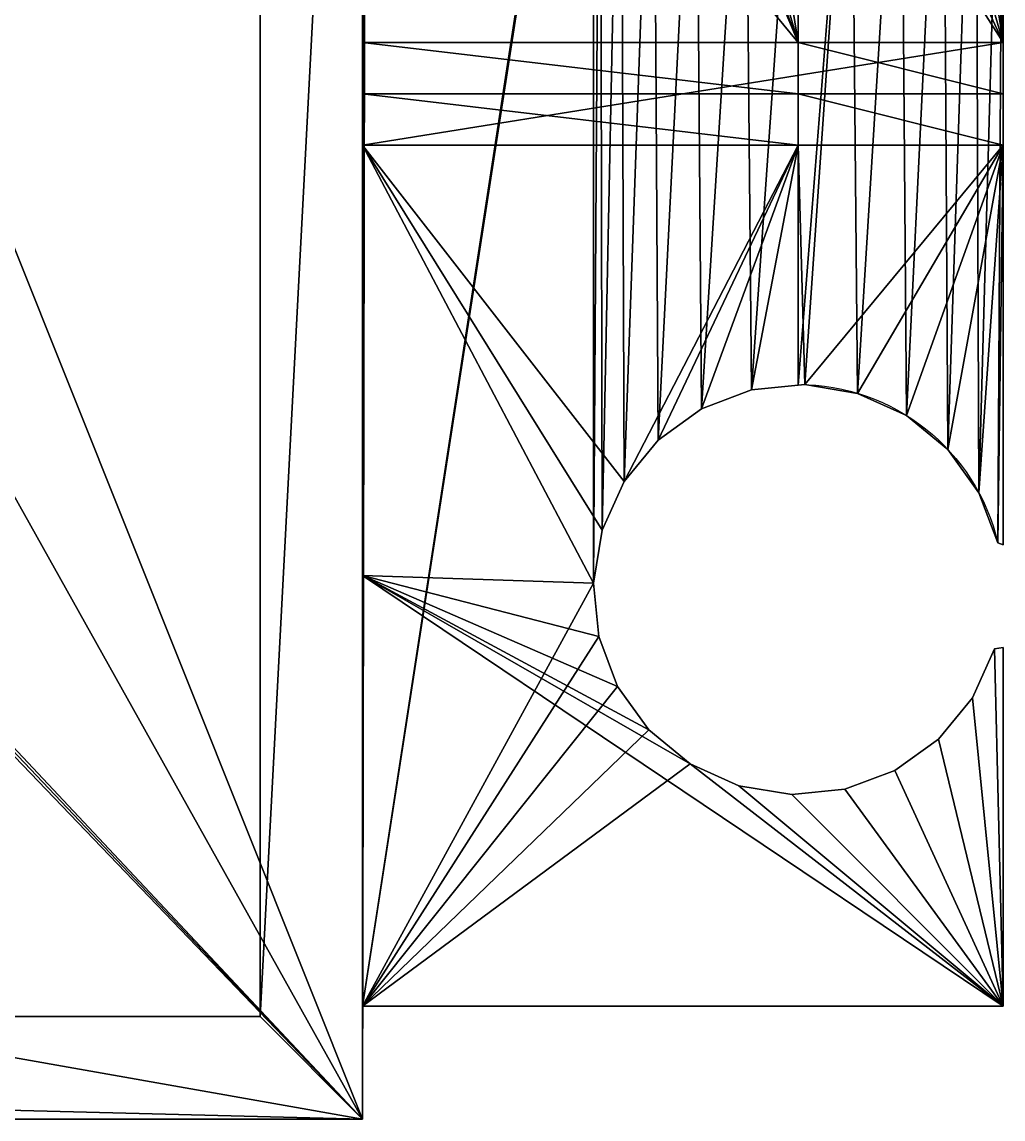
# Model space of a CAD drawing. Extents: x 14.6 to 67.6, y 90.1 to 110.1.
# Drawn here: x 58 to 67.58, y 90.14 to 100.84 of the extents above; entities that cross this region are included whole.
import ezdxf

# ---------------------------------------------------------------- set-up
doc = ezdxf.new("R2010")
doc.units = 0
doc.layers.get('0').update_dxf_attribs({"color": 13, "linetype": 'CONTINUOUS'})

# ---------------------------------------------------------------- blocks, each defined once
blk = doc.blocks.new('GROUP_1')
for p, q in [((46.75, 0, 23.65), (46.75, 20, 23.65)), ((46.75, 0, 44.15), (26.5, 0, 44.15)), ((26.5, 0, 23.65), (46.75, 0, 23.65))]:
    blk.add_line(p, q)
at = {"color": 250}
for p, q in [((46.75, 20, 18.65), (46.75, 0, 18.65)), ((45.75, 19, 17.15), (45.75, 1, 17.15)), ((46.75, 18.9, 44.15), (46.75, 1.1, 44.15)), ((46.75, 15.64, 45.95), (46.75, 10.5, 45.95)), ((53, 14.64, 44.15), (53, 10, 44.15)), ((53, 14.64, 45.95), (53, 10.5, 45.95)), ((51.001, 10.5, 45.95), (51.001, 13.641, 45.95)), ((46.773, 12.372, 53.25), (46.75, 0, 53.25)), ((46.75, 10.5, 45.95), (46.75, 10.5, 46.95)), ((46.75, 10.5, 46.95), (53, 10.5, 45.95)), ((46.75, 10.5, 45.95), (46.75, 10, 45.95)), ((46.75, 9.5, 46.95), (46.75, 10.5, 46.95)), ((46.75, 10.5, 45.95), (51.001, 10.5, 45.95)), ((51.001, 10, 45.95), (51.001, 10.5, 45.95)), ((51.001, 10.5, 45.95), (53, 10.5, 45.95)), ((53, 10.5, 45.95), (53, 10, 45.95)), ((46.75, 10, 45.95), (46.75, 9.5, 45.95)), ((46.75, 10, 45.95), (51.001, 10, 45.95)), ((51.001, 10, 45.95), (53, 10, 45.95)), ((51.001, 9.5, 45.95), (51.001, 10, 45.95)), ((53, 10, 45.95), (53, 9.5, 45.95)), ((53, 10, 44.15), (53, 5.6, 44.15)), ((53, 10, 45.95), (53, 10, 44.15)), ((46.75, 9.5, 45.95), (51.001, 9.5, 45.95)), ((46.75, 9.5, 45.95), (46.75, 5.3, 45.95)), ((46.75, 9.5, 45.95), (46.75, 9.5, 46.95)), ((46.75, 9.5, 46.95), (53, 9.5, 45.95)), ((51.001, 9.5, 45.95), (53, 9.5, 45.95)), ((51.001, 7.157, 45.95), (51.001, 9.5, 45.95)), ((53, 9.5, 45.95), (53, 6.1, 45.95)), ((50.057, 6.927, 45.95), (50.545, 7.111, 45.95)), ((50.057, 6.927, 44.15), (50.545, 7.111, 44.15)), ((50.545, 7.111, 45.95), (51.001, 7.157, 45.95)), ((50.545, 7.111, 44.15), (51.001, 7.157, 44.15)), ((50.545, 7.111, 45.95), (50.545, 7.111, 44.15)), ((51.001, 7.157, 45.95), (51.001, 7.157, 44.15)), ((51.065, 7.163, 45.95), (51.065, 7.163, 44.15)), ((51.58, 7.078, 45.95), (51.58, 7.078, 44.15)), ((49.633, 6.623, 45.95), (50.057, 6.927, 45.95)), ((49.633, 6.623, 44.15), (50.057, 6.927, 44.15)), ((50.057, 6.927, 45.95), (50.057, 6.927, 44.15)), ((52.056, 6.863, 45.95), (52.056, 6.863, 44.15)), ((49.302, 6.219, 45.95), (49.633, 6.623, 45.95)), ((49.302, 6.219, 44.15), (49.633, 6.623, 44.15)), ((49.633, 6.623, 45.95), (49.633, 6.623, 44.15)), ((52.46, 6.532, 45.95), (52.46, 6.532, 44.15)), ((49.087, 5.743, 45.95), (49.302, 6.219, 45.95)), ((49.087, 5.743, 44.15), (49.302, 6.219, 44.15)), ((49.302, 6.219, 45.95), (49.302, 6.219, 44.15)), ((52.764, 6.108, 45.95), (52.764, 6.108, 44.15)), ((53, 6.1, 45.95), (53, 5.6, 45.95)), ((49.002, 5.228, 44.15), (49.087, 5.743, 44.15)), ((49.002, 5.228, 45.95), (49.087, 5.743, 45.95)), ((49.087, 5.743, 45.95), (49.087, 5.743, 44.15)), ((52.948, 5.62, 45.95), (52.948, 5.62, 44.15)), ((53, 5.6, 45.95), (52.948, 5.62, 45.95)), ((53, 5.6, 44.15), (52.948, 5.62, 44.15)), ((53, 5.6, 45.95), (53, 5.6, 44.15)), ((46.75, 5.3, 45.95), (46.75, 1.1, 45.95)), ((49.002, 5.228, 45.95), (46.75, 5.3, 45.95)), ((49.054, 4.708, 44.15), (49.002, 5.228, 44.15)), ((49.054, 4.708, 45.95), (49.002, 5.228, 45.95)), ((49.002, 5.228, 45.95), (49.002, 5.228, 44.15)), ((49.238, 4.22, 44.15), (49.054, 4.708, 44.15)), ((49.054, 4.708, 45.95), (49.054, 4.708, 44.15)), ((49.238, 4.22, 45.95), (49.054, 4.708, 45.95)), ((52.915, 4.585, 44.15), (52.7, 4.109, 44.15)), ((52.915, 4.585, 45.95), (52.7, 4.109, 45.95)), ((53, 4.6, 44.15), (52.915, 4.585, 44.15)), ((53, 4.6, 45.95), (52.915, 4.585, 45.95)), ((52.915, 4.585, 45.95), (52.915, 4.585, 44.15)), ((53, 4.6, 44.15), (53, 1.1, 44.15)), ((53, 4.6, 45.95), (53, 4.6, 44.15)), ((53, 4.6, 45.95), (53, 4.1, 45.95)), ((49.542, 3.796, 44.15), (49.238, 4.22, 44.15)), ((49.542, 3.796, 45.95), (49.238, 4.22, 45.95)), ((49.238, 4.22, 45.95), (49.238, 4.22, 44.15)), ((52.7, 4.109, 44.15), (52.369, 3.705, 44.15)), ((52.7, 4.109, 45.95), (52.369, 3.705, 45.95)), ((52.7, 4.109, 45.95), (52.7, 4.109, 44.15)), ((53, 4.1, 45.95), (53, 1.1, 45.95)), ((49.946, 3.465, 44.15), (49.542, 3.796, 44.15)), ((49.946, 3.465, 45.95), (49.542, 3.796, 45.95)), ((49.542, 3.796, 45.95), (49.542, 3.796, 44.15)), ((52.369, 3.705, 44.15), (51.945, 3.401, 44.15)), ((52.369, 3.705, 45.95), (51.945, 3.401, 45.95)), ((52.369, 3.705, 45.95), (52.369, 3.705, 44.15)), ((50.422, 3.25, 44.15), (49.946, 3.465, 44.15)), ((49.946, 3.465, 45.95), (49.946, 3.465, 44.15)), ((50.422, 3.25, 45.95), (49.946, 3.465, 45.95)), ((51.945, 3.401, 44.15), (51.457, 3.217, 44.15)), ((51.945, 3.401, 45.95), (51.457, 3.217, 45.95)), ((51.945, 3.401, 45.95), (51.945, 3.401, 44.15)), ((50.937, 3.165, 44.15), (50.422, 3.25, 44.15)), ((50.422, 3.25, 45.95), (50.422, 3.25, 44.15)), ((50.937, 3.165, 45.95), (50.422, 3.25, 45.95)), ((51.457, 3.217, 44.15), (50.937, 3.165, 44.15)), ((51.457, 3.217, 45.95), (50.937, 3.165, 45.95)), ((51.457, 3.217, 45.95), (51.457, 3.217, 44.15)), ((50.937, 3.165, 45.95), (50.937, 3.165, 44.15)), ((46.75, 1.1, 45.95), (46.75, 1.1, 44.15)), ((46.75, 1.1, 44.15), (46.75, 0, 44.15)), ((46.75, 1.1, 44.15), (53, 1.1, 44.15)), ((46.75, 1.1, 45.95), (53, 1.1, 45.95)), ((53, 1.1, 45.95), (53, 1.1, 44.15)), ((45.75, 1, 17.15), (7.25, 1, 17.15)), ((45.75, 1, 17.15), (46.75, 0, 18.65)), ((46.75, 0, 18.65), (26.5, 0, 18.65)), ((46.75, 0, 53.25), (26.5, 0, 53.25)), ((46.75, 0, 18.65), (46.75, 0, 23.65)), ((46.75, 0, 23.65), (46.75, 0, 44.15)), ((46.75, 0, 44.15), (46.75, 0, 53.25))]:
    blk.add_line(p, q, dxfattribs=at)
at = {"color": 250, "extrusion": (0, 0, -1)}
for centre in [(-51.001, 5.164, -45.95), (-51.001, 5.164, -44.15)]:
    blk.add_arc(centre, 2, 90, 166.8328, dxfattribs=at)
mesh = blk.add_polyface()
corners = [(46.75, 20, 44.15), (6.25, 18.9, 44.15), (6.25, 20, 44.15), (26.5, 0, 44.15), (46.75, 0, 44.15), (46.75, 18.9, 44.15), (46.75, 1.1, 44.15), (6.25, 10, 44.15), (6.25, 0, 44.15), (6.25, 1.1, 44.15)]
mesh.append_faces([[corners[k] for k in face] for face in [(0, 1, 2), (4, 5, 6), (7, 8, 9)]], dxfattribs={"vtx0": -1})
mesh.append_faces([[corners[k] for k in face] for face in [(3, 0, 4), (8, 1, 3)]], dxfattribs={"vtx0": -1, "vtx1": -1})
mesh.append_faces([[corners[k] for k in face] for face in [(1, 0, 3)]], dxfattribs={"vtx0": -1, "vtx1": -1, "vtx2": -1})
mesh.append_faces([[corners[k] for k in face] for face in [(4, 0, 5), (8, 7, 1)]], dxfattribs={"vtx0": -1, "vtx2": -1})
mesh = blk.add_polyface()
corners = [(46.75, 20, 23.65), (6.25, 0, 23.65), (6.25, 20, 23.65), (26.5, 0, 23.65), (46.75, 0, 23.65)]
mesh.append_faces([[corners[k] for k in face] for face in [(0, 1, 2), (3, 0, 4)]], dxfattribs={"vtx0": -1})
mesh.append_faces([[corners[k] for k in face] for face in [(1, 0, 3)]], dxfattribs={"vtx0": -1, "vtx1": -1})
at = {"color": 250}
mesh = blk.add_polyface(dxfattribs=at)
corners = [(46.75, 20, 18.65), (6.25, 0, 18.65), (6.25, 20, 18.65), (26.5, 0, 18.65), (46.75, 0, 18.65)]
mesh.append_faces([[corners[k] for k in face] for face in [(0, 1, 2), (3, 0, 4)]], dxfattribs={"vtx0": -1, "color": 250})
mesh.append_faces([[corners[k] for k in face] for face in [(1, 0, 3)]], dxfattribs={"vtx0": -1, "vtx1": -1, "color": 250})
mesh = blk.add_polyface(dxfattribs=at)
corners = [(41.553, 14.466, 53.25), (41.5, 14.536, 53.25), (41.5, 14.5, 53.25), (41.5, 19.074, 53.25), (26.5, 0, 53.25), (18.838, 0.341, 53.25), (16.25, 0, 53.25), (20.25, 0.926, 53.25), (41.5, 0.926, 53.25), (46.75, 0, 53.25), (41.5, 5.464, 53.25), (41.527, 5.5, 53.25), (41.553, 5.534, 53.25), (42.446, 7.688, 53.25), (42.75, 10, 53.25), (46.773, 12.372, 53.25), (46.75, 12.402, 53.25), (18.838, 19.659, 53.25), (46.75, 20, 53.25), (16.25, 20, 53.25), (20.25, 19.074, 53.25), (42.446, 12.312, 53.25)]
mesh.append_faces([[corners[k] for k in face] for face in [(0, 1, 2), (4, 5, 6), (17, 18, 19)]], dxfattribs={"vtx0": -1, "color": 250})
mesh.append_faces([[corners[k] for k in face] for face in [(1, 0, 3), (5, 4, 7), (7, 4, 8), (8, 9, 10), (10, 9, 11), (11, 9, 12), (12, 9, 13), (13, 9, 14), (18, 9, 16)]], dxfattribs={"vtx0": -1, "vtx1": -1, "color": 250})
mesh.append_faces([[corners[k] for k in face] for face in [(18, 3, 0), (18, 14, 9)]], dxfattribs={"vtx0": -1, "vtx1": -1, "vtx2": -1, "color": 250})
mesh.append_faces([[corners[k] for k in face] for face in [(8, 4, 9), (18, 17, 20), (18, 20, 3), (18, 0, 21), (18, 21, 14)]], dxfattribs={"vtx0": -1, "vtx2": -1, "color": 250})
mesh.append_faces([[corners[k] for k in face] for face in [(15, 16, 9)]], dxfattribs={"vtx1": -1, "color": 250})
mesh = blk.add_polyface(dxfattribs=at)
corners = [(45.75, 1, 17.15), (46.75, 20, 18.65), (46.75, 0, 18.65), (45.75, 19, 17.15)]
mesh.append_faces([[corners[k] for k in face] for face in [(0, 1, 2), (1, 0, 3)]], dxfattribs={"vtx0": -1, "color": 250})
mesh = blk.add_polyface(dxfattribs=at)
corners = [(46.75, 20, 23.65), (46.75, 0, 44.15), (46.75, 0, 23.65), (46.75, 1.1, 44.15), (46.75, 18.9, 44.15), (46.75, 20, 44.15)]
mesh.append_faces([[corners[k] for k in face] for face in [(0, 1, 2), (4, 0, 5)]], dxfattribs={"vtx0": -1, "color": 250})
mesh.append_faces([[corners[k] for k in face] for face in [(1, 0, 3), (3, 0, 4)]], dxfattribs={"vtx0": -1, "vtx1": -1, "color": 250})
mesh = blk.add_polyface(dxfattribs=at)
corners = [(46.75, 20, 18.65), (46.75, 0, 23.65), (46.75, 0, 18.65), (46.75, 20, 23.65), (46.75, 20, 20.15)]
mesh.append_faces([[corners[k] for k in face] for face in [(0, 1, 2), (3, 0, 4)]], dxfattribs={"vtx0": -1, "color": 250})
mesh.append_faces([[corners[k] for k in face] for face in [(1, 0, 3)]], dxfattribs={"vtx0": -1, "vtx1": -1, "color": 250})
mesh = blk.add_polyface(dxfattribs=at)
corners = [(46.75, 20, 44.15), (46.75, 18.9, 45.95), (46.75, 18.9, 44.15), (46.75, 15.64, 45.95), (46.75, 10.5, 46.95), (46.75, 10.5, 45.95), (46.773, 12.372, 53.25), (46.75, 12.402, 53.25), (46.75, 20, 53.25), (46.75, 20, 47.75), (46.75, 1.1, 44.15), (46.75, 0, 53.25), (46.75, 0, 44.15), (46.75, 1.1, 45.95), (46.75, 5.3, 45.95), (46.75, 9.5, 46.95), (46.75, 9.5, 45.95)]
mesh.append_faces([[corners[k] for k in face] for face in [(0, 1, 2), (3, 4, 5), (8, 0, 9), (10, 11, 12), (15, 14, 16)]], dxfattribs={"vtx0": -1, "color": 250})
mesh.append_faces([[corners[k] for k in face] for face in [(6, 3, 7), (7, 3, 8), (11, 13, 6)]], dxfattribs={"vtx0": -1, "vtx1": -1, "color": 250})
mesh.append_faces([[corners[k] for k in face] for face in [(4, 3, 6), (8, 1, 0), (6, 14, 15)]], dxfattribs={"vtx0": -1, "vtx1": -1, "vtx2": -1, "color": 250})
mesh.append_faces([[corners[k] for k in face] for face in [(8, 3, 1), (11, 10, 13), (6, 13, 14), (6, 15, 4)]], dxfattribs={"vtx0": -1, "vtx2": -1, "color": 250})
mesh = blk.add_polyface(dxfattribs=at)
corners = [(45.75, 19, 17.15), (7.25, 1, 17.15), (7.25, 19, 17.15), (45.75, 1, 17.15)]
mesh.append_faces([[corners[k] for k in face] for face in [(0, 1, 2), (1, 0, 3)]], dxfattribs={"vtx0": -1, "color": 250})
mesh = blk.add_polyface(dxfattribs=at)
corners = [(46.75, 18.9, 44.15), (49.07, 16.158, 44.15), (46.75, 1.1, 44.15), (49.27, 16.64, 44.15), (49.588, 17.054, 44.15), (50.002, 17.371, 44.15), (53, 18.9, 44.15), (49.002, 15.64, 44.15), (50.484, 17.571, 44.15), (51.001, 17.639, 44.15), (51.518, 17.571, 44.15), (52.001, 17.371, 44.15), (52.415, 17.054, 44.15), (52.732, 16.64, 44.15), (53, 16.64, 44.15), (49.07, 15.123, 44.15), (49.002, 5.228, 44.15), (49.087, 5.743, 44.15), (49.27, 14.641, 44.15), (49.302, 6.219, 44.15), (49.588, 14.227, 44.15), (49.633, 6.623, 44.15), (50.002, 13.909, 44.15), (50.057, 6.927, 44.15), (50.484, 13.709, 44.15), (50.545, 7.111, 44.15), (51.001, 13.641, 44.15), (51.001, 7.157, 44.15), (51.518, 13.709, 44.15), (51.065, 7.163, 44.15), (51.58, 7.078, 44.15), (52.001, 13.909, 44.15), (52.056, 6.863, 44.15), (52.415, 14.227, 44.15), (52.46, 6.532, 44.15), (52.732, 14.641, 44.15), (52.764, 6.108, 44.15), (53, 14.64, 44.15), (52.948, 5.62, 44.15), (53, 5.6, 44.15), (53, 10, 44.15), (49.946, 3.465, 44.15), (53, 1.1, 44.15), (49.542, 3.796, 44.15), (49.238, 4.22, 44.15), (49.054, 4.708, 44.15), (50.422, 3.25, 44.15), (50.937, 3.165, 44.15), (51.457, 3.217, 44.15), (51.945, 3.401, 44.15), (52.369, 3.705, 44.15), (52.7, 4.109, 44.15), (52.915, 4.585, 44.15), (53, 4.6, 44.15)]
mesh.append_faces([[corners[k] for k in face] for face in [(13, 6, 14), (39, 37, 40), (42, 52, 53)]], dxfattribs={"vtx0": -1, "color": 250})
mesh.append_faces([[corners[k] for k in face] for face in [(0, 1, 2), (1, 0, 3), (3, 0, 4), (4, 0, 5), (5, 6, 8), (8, 6, 9), (9, 6, 10), (10, 6, 11), (11, 6, 12), (12, 6, 13), (15, 16, 7), (16, 15, 17), (17, 18, 19), (19, 20, 21), (21, 22, 23), (23, 24, 25), (25, 26, 27), (27, 28, 29), (29, 28, 30), (30, 31, 32), (32, 33, 34), (34, 35, 36), (36, 37, 38), (38, 37, 39), (2, 41, 42), (41, 2, 43), (43, 2, 44), (44, 2, 45), (45, 2, 16)]], dxfattribs={"vtx0": -1, "vtx1": -1, "color": 250})
mesh.append_faces([[corners[k] for k in face] for face in [(16, 2, 7)]], dxfattribs={"vtx0": -1, "vtx1": -1, "vtx2": -1, "color": 250})
mesh.append_faces([[corners[k] for k in face] for face in [(5, 0, 6), (2, 1, 7), (17, 15, 18), (19, 18, 20), (21, 20, 22), (23, 22, 24), (25, 24, 26), (27, 26, 28), (30, 28, 31), (32, 31, 33), (34, 33, 35), (36, 35, 37), (42, 41, 46), (42, 46, 47), (42, 47, 48), (42, 48, 49), (42, 49, 50), (42, 50, 51), (42, 51, 52)]], dxfattribs={"vtx0": -1, "vtx2": -1, "color": 250})
mesh = blk.add_polyface(dxfattribs=at)
corners = [(46.75, 18.9, 44.15), (46.75, 1.1, 45.95), (46.75, 1.1, 44.15), (46.75, 5.3, 45.95), (46.75, 9.5, 45.95), (46.75, 10, 45.95), (46.75, 10.5, 45.95), (46.75, 15.64, 45.95), (46.75, 18.9, 45.95)]
mesh.append_faces([[corners[k] for k in face] for face in [(0, 1, 2), (7, 0, 8)]], dxfattribs={"vtx0": -1, "color": 250})
mesh.append_faces([[corners[k] for k in face] for face in [(1, 0, 3), (3, 0, 4), (4, 0, 5), (5, 0, 6), (6, 0, 7)]], dxfattribs={"vtx0": -1, "vtx1": -1, "color": 250})
mesh = blk.add_polyface(dxfattribs=at)
corners = [(51.001, 10.5, 45.95), (46.75, 15.64, 45.95), (46.75, 10.5, 45.95), (49.27, 14.641, 45.95), (49.07, 15.123, 45.95), (49.002, 15.64, 45.95), (49.588, 14.227, 45.95), (50.002, 13.909, 45.95), (50.484, 13.709, 45.95), (51.001, 13.641, 45.95)]
mesh.append_faces([[corners[k] for k in face] for face in [(0, 1, 2), (1, 4, 5), (8, 0, 9)]], dxfattribs={"vtx0": -1, "color": 250})
mesh.append_faces([[corners[k] for k in face] for face in [(3, 0, 6), (6, 0, 7), (7, 0, 8)]], dxfattribs={"vtx0": -1, "vtx1": -1, "color": 250})
mesh.append_faces([[corners[k] for k in face] for face in [(1, 0, 3)]], dxfattribs={"vtx0": -1, "vtx1": -1, "vtx2": -1, "color": 250})
mesh.append_faces([[corners[k] for k in face] for face in [(1, 3, 4)]], dxfattribs={"vtx0": -1, "vtx2": -1, "color": 250})
mesh = blk.add_polyface(dxfattribs=at)
corners = [(53, 10.5, 45.95), (51.001, 13.641, 45.95), (51.001, 10.5, 45.95), (51.518, 13.709, 45.95), (52.001, 13.909, 45.95), (52.415, 14.227, 45.95), (52.732, 14.641, 45.95), (53, 14.64, 45.95)]
mesh.append_faces([[corners[k] for k in face] for face in [(0, 1, 2), (6, 0, 7)]], dxfattribs={"vtx0": -1, "color": 250})
mesh.append_faces([[corners[k] for k in face] for face in [(1, 0, 3), (3, 0, 4), (4, 0, 5), (5, 0, 6)]], dxfattribs={"vtx0": -1, "vtx1": -1, "color": 250})
mesh = blk.add_polyface(dxfattribs=at)
corners = [(53, 14.64, 44.15), (53, 10, 45.95), (53, 10, 44.15), (53, 10.5, 45.95), (53, 14.64, 45.95)]
mesh.append_faces([[corners[k] for k in face] for face in [(0, 1, 2), (3, 0, 4)]], dxfattribs={"vtx0": -1, "color": 250})
mesh.append_faces([[corners[k] for k in face] for face in [(1, 0, 3)]], dxfattribs={"vtx0": -1, "vtx1": -1, "color": 250})
mesh = blk.add_polyface(dxfattribs=at)
corners = [(46.75, 10, 45.95), (46.75, 9.5, 46.95), (46.75, 9.5, 45.95), (46.75, 10.5, 46.95), (46.75, 10.5, 45.95)]
mesh.append_faces([[corners[k] for k in face] for face in [(0, 1, 2), (3, 0, 4)]], dxfattribs={"vtx0": -1, "color": 250})
mesh.append_faces([[corners[k] for k in face] for face in [(1, 0, 3)]], dxfattribs={"vtx0": -1, "vtx1": -1, "color": 250})
mesh = blk.add_polyface(dxfattribs=at)
corners = [(53, 10.5, 45.95), (46.75, 9.5, 46.95), (46.75, 10.5, 46.95), (53, 9.5, 45.95), (53, 10, 45.95)]
mesh.append_faces([[corners[k] for k in face] for face in [(0, 1, 2), (3, 0, 4)]], dxfattribs={"vtx0": -1, "color": 250})
mesh.append_faces([[corners[k] for k in face] for face in [(1, 0, 3)]], dxfattribs={"vtx0": -1, "vtx1": -1, "color": 250})
mesh = blk.add_polyface(dxfattribs=at)
corners = [(46.75, 10.5, 46.95), (51.001, 10.5, 45.95), (53, 10.5, 45.95), (46.75, 10.5, 45.95)]
mesh.append_faces([[corners[k] for k in face] for face in [(0, 1, 2), (1, 0, 3)]], dxfattribs={"vtx0": -1, "color": 250})
mesh = blk.add_polyface(dxfattribs=at)
corners = [(51.001, 10, 45.95), (46.75, 10.5, 45.95), (46.75, 10, 45.95), (51.001, 10.5, 45.95)]
mesh.append_faces([[corners[k] for k in face] for face in [(0, 1, 2), (1, 0, 3)]], dxfattribs={"vtx0": -1, "color": 250})
mesh = blk.add_polyface(dxfattribs=at)
corners = [(53, 10, 45.95), (51.001, 10.5, 45.95), (51.001, 10, 45.95), (53, 10.5, 45.95)]
mesh.append_faces([[corners[k] for k in face] for face in [(0, 1, 2), (1, 0, 3)]], dxfattribs={"vtx0": -1, "color": 250})
mesh = blk.add_polyface(dxfattribs=at)
corners = [(51.001, 9.5, 45.95), (46.75, 10, 45.95), (46.75, 9.5, 45.95), (51.001, 10, 45.95)]
mesh.append_faces([[corners[k] for k in face] for face in [(0, 1, 2), (1, 0, 3)]], dxfattribs={"vtx0": -1, "color": 250})
mesh = blk.add_polyface(dxfattribs=at)
corners = [(53, 9.5, 45.95), (51.001, 10, 45.95), (51.001, 9.5, 45.95), (53, 10, 45.95)]
mesh.append_faces([[corners[k] for k in face] for face in [(0, 1, 2), (1, 0, 3)]], dxfattribs={"vtx0": -1, "color": 250})
mesh = blk.add_polyface(dxfattribs=at)
corners = [(53, 10, 44.15), (53, 5.6, 45.95), (53, 5.6, 44.15), (53, 6.1, 45.95), (53, 9.5, 45.95), (53, 10, 45.95)]
mesh.append_faces([[corners[k] for k in face] for face in [(0, 1, 2), (4, 0, 5)]], dxfattribs={"vtx0": -1, "color": 250})
mesh.append_faces([[corners[k] for k in face] for face in [(1, 0, 3), (3, 0, 4)]], dxfattribs={"vtx0": -1, "vtx1": -1, "color": 250})
mesh = blk.add_polyface(dxfattribs=at)
corners = [(49.002, 5.228, 45.95), (46.75, 9.5, 45.95), (46.75, 5.3, 45.95), (49.087, 5.743, 45.95), (49.302, 6.219, 45.95), (51.001, 9.5, 45.95), (49.633, 6.623, 45.95), (50.057, 6.927, 45.95), (50.545, 7.111, 45.95), (51.001, 7.157, 45.95)]
mesh.append_faces([[corners[k] for k in face] for face in [(0, 1, 2), (5, 8, 9)]], dxfattribs={"vtx0": -1, "color": 250})
mesh.append_faces([[corners[k] for k in face] for face in [(1, 4, 5)]], dxfattribs={"vtx0": -1, "vtx1": -1, "color": 250})
mesh.append_faces([[corners[k] for k in face] for face in [(1, 0, 3), (1, 3, 4), (5, 4, 6), (5, 6, 7), (5, 7, 8)]], dxfattribs={"vtx0": -1, "vtx2": -1, "color": 250})
mesh = blk.add_polyface(dxfattribs=at)
corners = [(46.75, 9.5, 46.95), (51.001, 9.5, 45.95), (46.75, 9.5, 45.95), (53, 9.5, 45.95)]
mesh.append_faces([[corners[k] for k in face] for face in [(0, 1, 2), (1, 0, 3)]], dxfattribs={"vtx0": -1, "color": 250})
mesh = blk.add_polyface(dxfattribs=at)
corners = [(51.065, 7.163, 45.95), (51.001, 9.5, 45.95), (51.001, 7.157, 45.95), (53, 9.5, 45.95), (51.58, 7.078, 45.95), (52.056, 6.863, 45.95), (52.46, 6.532, 45.95), (52.764, 6.108, 45.95), (52.948, 5.62, 45.95), (53, 5.6, 45.95), (53, 6.1, 45.95)]
mesh.append_faces([[corners[k] for k in face] for face in [(0, 1, 2), (3, 9, 10)]], dxfattribs={"vtx0": -1, "color": 250})
mesh.append_faces([[corners[k] for k in face] for face in [(1, 0, 3)]], dxfattribs={"vtx0": -1, "vtx1": -1, "color": 250})
mesh.append_faces([[corners[k] for k in face] for face in [(3, 0, 4), (3, 4, 5), (3, 5, 6), (3, 6, 7), (3, 7, 8), (3, 8, 9)]], dxfattribs={"vtx0": -1, "vtx2": -1, "color": 250})
mesh = blk.add_polyface(dxfattribs=at)
corners = [(50.545, 7.111, 45.95), (50.057, 6.927, 44.15), (50.545, 7.111, 44.15), (50.057, 6.927, 45.95)]
mesh.append_faces([[corners[k] for k in face] for face in [(0, 1, 2), (1, 0, 3)]], dxfattribs={"vtx0": -1, "color": 250})
mesh = blk.add_polyface(dxfattribs=at)
corners = [(51.001, 7.157, 45.95), (50.545, 7.111, 44.15), (51.001, 7.157, 44.15), (50.545, 7.111, 45.95)]
mesh.append_faces([[corners[k] for k in face] for face in [(0, 1, 2), (1, 0, 3)]], dxfattribs={"vtx0": -1, "color": 250})
mesh = blk.add_polyface(dxfattribs=at)
corners = [(51.065, 7.163, 45.95), (51.001, 7.157, 44.15), (51.065, 7.163, 44.15), (51.001, 7.157, 45.95)]
mesh.append_faces([[corners[k] for k in face] for face in [(0, 1, 2), (1, 0, 3)]], dxfattribs={"vtx0": -1, "color": 250})
mesh = blk.add_polyface(dxfattribs=at)
corners = [(51.58, 7.078, 45.95), (51.065, 7.163, 44.15), (51.58, 7.078, 44.15), (51.065, 7.163, 45.95)]
mesh.append_faces([[corners[k] for k in face] for face in [(0, 1, 2), (1, 0, 3)]], dxfattribs={"vtx0": -1, "color": 250})
mesh = blk.add_polyface(dxfattribs=at)
corners = [(52.056, 6.863, 45.95), (51.58, 7.078, 44.15), (52.056, 6.863, 44.15), (51.58, 7.078, 45.95)]
mesh.append_faces([[corners[k] for k in face] for face in [(0, 1, 2), (1, 0, 3)]], dxfattribs={"vtx0": -1, "color": 250})
mesh = blk.add_polyface(dxfattribs=at)
corners = [(50.057, 6.927, 45.95), (49.633, 6.623, 44.15), (50.057, 6.927, 44.15), (49.633, 6.623, 45.95)]
mesh.append_faces([[corners[k] for k in face] for face in [(0, 1, 2), (1, 0, 3)]], dxfattribs={"vtx0": -1, "color": 250})
mesh = blk.add_polyface(dxfattribs=at)
corners = [(52.46, 6.532, 45.95), (52.056, 6.863, 44.15), (52.46, 6.532, 44.15), (52.056, 6.863, 45.95)]
mesh.append_faces([[corners[k] for k in face] for face in [(0, 1, 2), (1, 0, 3)]], dxfattribs={"vtx0": -1, "color": 250})
mesh = blk.add_polyface(dxfattribs=at)
corners = [(49.633, 6.623, 44.15), (49.302, 6.219, 45.95), (49.302, 6.219, 44.15), (49.633, 6.623, 45.95)]
mesh.append_faces([[corners[k] for k in face] for face in [(0, 1, 2), (1, 0, 3)]], dxfattribs={"vtx0": -1, "color": 250})
mesh = blk.add_polyface(dxfattribs=at)
corners = [(52.46, 6.532, 45.95), (52.764, 6.108, 44.15), (52.764, 6.108, 45.95), (52.46, 6.532, 44.15)]
mesh.append_faces([[corners[k] for k in face] for face in [(0, 1, 2), (1, 0, 3)]], dxfattribs={"vtx0": -1, "color": 250})
mesh = blk.add_polyface(dxfattribs=at)
corners = [(49.302, 6.219, 44.15), (49.087, 5.743, 45.95), (49.087, 5.743, 44.15), (49.302, 6.219, 45.95)]
mesh.append_faces([[corners[k] for k in face] for face in [(0, 1, 2), (1, 0, 3)]], dxfattribs={"vtx0": -1, "color": 250})
mesh = blk.add_polyface(dxfattribs=at)
corners = [(52.764, 6.108, 45.95), (52.948, 5.62, 44.15), (52.948, 5.62, 45.95), (52.764, 6.108, 44.15)]
mesh.append_faces([[corners[k] for k in face] for face in [(0, 1, 2), (1, 0, 3)]], dxfattribs={"vtx0": -1, "color": 250})
mesh = blk.add_polyface(dxfattribs=at)
corners = [(49.087, 5.743, 44.15), (49.002, 5.228, 45.95), (49.002, 5.228, 44.15), (49.087, 5.743, 45.95)]
mesh.append_faces([[corners[k] for k in face] for face in [(0, 1, 2), (1, 0, 3)]], dxfattribs={"vtx0": -1, "color": 250})
mesh = blk.add_polyface(dxfattribs=at)
corners = [(53, 5.6, 45.95), (52.948, 5.62, 44.15), (53, 5.6, 44.15), (52.948, 5.62, 45.95)]
mesh.append_faces([[corners[k] for k in face] for face in [(0, 1, 2), (1, 0, 3)]], dxfattribs={"vtx0": -1, "color": 250})
mesh = blk.add_polyface(dxfattribs=at)
corners = [(53, 1.1, 45.95), (46.75, 5.3, 45.95), (46.75, 1.1, 45.95), (49.946, 3.465, 45.95), (49.542, 3.796, 45.95), (49.238, 4.22, 45.95), (49.054, 4.708, 45.95), (49.002, 5.228, 45.95), (50.422, 3.25, 45.95), (50.937, 3.165, 45.95), (51.457, 3.217, 45.95), (51.945, 3.401, 45.95), (52.369, 3.705, 45.95), (52.7, 4.109, 45.95), (52.915, 4.585, 45.95), (53, 4.6, 45.95), (53, 4.1, 45.95)]
mesh.append_faces([[corners[k] for k in face] for face in [(0, 1, 2), (1, 6, 7), (15, 0, 16)]], dxfattribs={"vtx0": -1, "color": 250})
mesh.append_faces([[corners[k] for k in face] for face in [(3, 0, 8), (8, 0, 9), (9, 0, 10), (10, 0, 11), (11, 0, 12), (12, 0, 13), (13, 0, 14), (14, 0, 15)]], dxfattribs={"vtx0": -1, "vtx1": -1, "color": 250})
mesh.append_faces([[corners[k] for k in face] for face in [(1, 0, 3)]], dxfattribs={"vtx0": -1, "vtx1": -1, "vtx2": -1, "color": 250})
mesh.append_faces([[corners[k] for k in face] for face in [(1, 3, 4), (1, 4, 5), (1, 5, 6)]], dxfattribs={"vtx0": -1, "vtx2": -1, "color": 250})
mesh = blk.add_polyface(dxfattribs=at)
corners = [(49.002, 5.228, 44.15), (49.054, 4.708, 45.95), (49.054, 4.708, 44.15), (49.002, 5.228, 45.95)]
mesh.append_faces([[corners[k] for k in face] for face in [(0, 1, 2), (1, 0, 3)]], dxfattribs={"vtx0": -1, "color": 250})
mesh = blk.add_polyface(dxfattribs=at)
corners = [(49.054, 4.708, 44.15), (49.238, 4.22, 45.95), (49.238, 4.22, 44.15), (49.054, 4.708, 45.95)]
mesh.append_faces([[corners[k] for k in face] for face in [(0, 1, 2), (1, 0, 3)]], dxfattribs={"vtx0": -1, "color": 250})
mesh = blk.add_polyface(dxfattribs=at)
corners = [(52.915, 4.585, 45.95), (52.7, 4.109, 44.15), (52.7, 4.109, 45.95), (52.915, 4.585, 44.15)]
mesh.append_faces([[corners[k] for k in face] for face in [(0, 1, 2), (1, 0, 3)]], dxfattribs={"vtx0": -1, "color": 250})
mesh = blk.add_polyface(dxfattribs=at)
corners = [(52.915, 4.585, 45.95), (53, 4.6, 44.15), (52.915, 4.585, 44.15), (53, 4.6, 45.95)]
mesh.append_faces([[corners[k] for k in face] for face in [(0, 1, 2), (1, 0, 3)]], dxfattribs={"vtx0": -1, "color": 250})
mesh = blk.add_polyface(dxfattribs=at)
corners = [(53, 4.6, 44.15), (53, 1.1, 45.95), (53, 1.1, 44.15), (53, 4.1, 45.95), (53, 4.6, 45.95)]
mesh.append_faces([[corners[k] for k in face] for face in [(0, 1, 2), (3, 0, 4)]], dxfattribs={"vtx0": -1, "color": 250})
mesh.append_faces([[corners[k] for k in face] for face in [(1, 0, 3)]], dxfattribs={"vtx0": -1, "vtx1": -1, "color": 250})
mesh = blk.add_polyface(dxfattribs=at)
corners = [(49.238, 4.22, 44.15), (49.542, 3.796, 45.95), (49.542, 3.796, 44.15), (49.238, 4.22, 45.95)]
mesh.append_faces([[corners[k] for k in face] for face in [(0, 1, 2), (1, 0, 3)]], dxfattribs={"vtx0": -1, "color": 250})
mesh = blk.add_polyface(dxfattribs=at)
corners = [(52.7, 4.109, 45.95), (52.369, 3.705, 44.15), (52.369, 3.705, 45.95), (52.7, 4.109, 44.15)]
mesh.append_faces([[corners[k] for k in face] for face in [(0, 1, 2), (1, 0, 3)]], dxfattribs={"vtx0": -1, "color": 250})
mesh = blk.add_polyface(dxfattribs=at)
corners = [(49.542, 3.796, 45.95), (49.946, 3.465, 44.15), (49.542, 3.796, 44.15), (49.946, 3.465, 45.95)]
mesh.append_faces([[corners[k] for k in face] for face in [(0, 1, 2), (1, 0, 3)]], dxfattribs={"vtx0": -1, "color": 250})
mesh = blk.add_polyface(dxfattribs=at)
corners = [(51.945, 3.401, 45.95), (52.369, 3.705, 44.15), (51.945, 3.401, 44.15), (52.369, 3.705, 45.95)]
mesh.append_faces([[corners[k] for k in face] for face in [(0, 1, 2), (1, 0, 3)]], dxfattribs={"vtx0": -1, "color": 250})
mesh = blk.add_polyface(dxfattribs=at)
corners = [(49.946, 3.465, 45.95), (50.422, 3.25, 44.15), (49.946, 3.465, 44.15), (50.422, 3.25, 45.95)]
mesh.append_faces([[corners[k] for k in face] for face in [(0, 1, 2), (1, 0, 3)]], dxfattribs={"vtx0": -1, "color": 250})
mesh = blk.add_polyface(dxfattribs=at)
corners = [(51.457, 3.217, 45.95), (51.945, 3.401, 44.15), (51.457, 3.217, 44.15), (51.945, 3.401, 45.95)]
mesh.append_faces([[corners[k] for k in face] for face in [(0, 1, 2), (1, 0, 3)]], dxfattribs={"vtx0": -1, "color": 250})
mesh = blk.add_polyface(dxfattribs=at)
corners = [(50.422, 3.25, 45.95), (50.937, 3.165, 44.15), (50.422, 3.25, 44.15), (50.937, 3.165, 45.95)]
mesh.append_faces([[corners[k] for k in face] for face in [(0, 1, 2), (1, 0, 3)]], dxfattribs={"vtx0": -1, "color": 250})
mesh = blk.add_polyface(dxfattribs=at)
corners = [(50.937, 3.165, 45.95), (51.457, 3.217, 44.15), (50.937, 3.165, 44.15), (51.457, 3.217, 45.95)]
mesh.append_faces([[corners[k] for k in face] for face in [(0, 1, 2), (1, 0, 3)]], dxfattribs={"vtx0": -1, "color": 250})
mesh = blk.add_polyface(dxfattribs=at)
corners = [(53, 1.1, 45.95), (46.75, 1.1, 44.15), (53, 1.1, 44.15), (46.75, 1.1, 45.95)]
mesh.append_faces([[corners[k] for k in face] for face in [(0, 1, 2), (1, 0, 3)]], dxfattribs={"vtx0": -1, "color": 250})
mesh = blk.add_polyface(dxfattribs=at)
corners = [(46.75, 0, 18.65), (7.25, 1, 17.15), (45.75, 1, 17.15), (6.25, 0, 18.65), (26.5, 0, 18.65)]
mesh.append_faces([[corners[k] for k in face] for face in [(0, 1, 2), (3, 0, 4)]], dxfattribs={"vtx0": -1, "color": 250})
mesh.append_faces([[corners[k] for k in face] for face in [(1, 0, 3)]], dxfattribs={"vtx0": -1, "vtx1": -1, "color": 250})
mesh = blk.add_polyface(dxfattribs=at)
corners = [(46.75, 0, 23.65), (26.5, 0, 18.65), (46.75, 0, 18.65), (26.5, 0, 23.65)]
mesh.append_faces([[corners[k] for k in face] for face in [(0, 1, 2), (1, 0, 3)]], dxfattribs={"vtx0": -1, "color": 250})
mesh = blk.add_polyface(dxfattribs=at)
corners = [(46.75, 0, 53.25), (26.5, 0, 44.15), (46.75, 0, 44.15), (26.5, 0, 53.25)]
mesh.append_faces([[corners[k] for k in face] for face in [(0, 1, 2), (1, 0, 3)]], dxfattribs={"vtx0": -1, "color": 250})
mesh = blk.add_polyface(dxfattribs=at)
corners = [(46.75, 0, 44.15), (26.5, 0, 23.65), (46.75, 0, 23.65), (26.5, 0, 44.15)]
mesh.append_faces([[corners[k] for k in face] for face in [(0, 1, 2), (1, 0, 3)]], dxfattribs={"vtx0": -1, "color": 250})

msp = doc.modelspace()

# ---------------------------------------------------------------- block references
msp.add_blockref('GROUP_1', (14.576, 90.136, -17.15))

doc.saveas('drawing.dxf')
